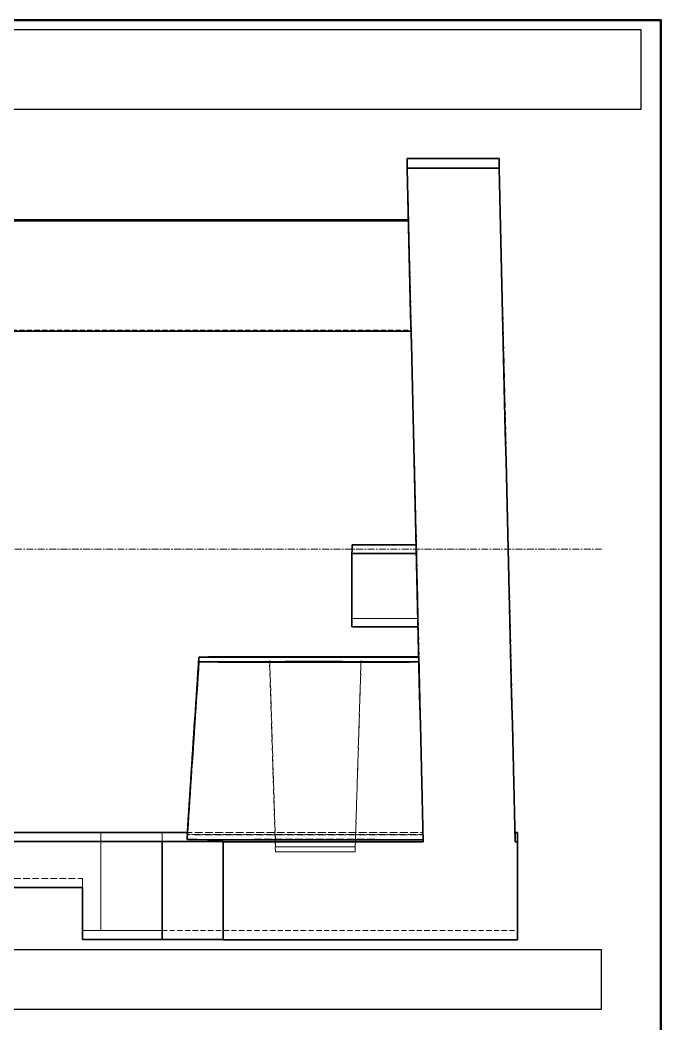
# Model space of a CAD drawing. Header units: millimetres. Extents: x 10 to 410, y 10 to 287.
# Drawn here: x 345.2 to 410, y 185.5 to 287 of the extents above; entities that cross this region are included whole.
import ezdxf

# ---------------------------------------------------------------- set-up
doc = ezdxf.new("R2010")
doc.units = ezdxf.units.MM
doc.linetypes.add('CENTER', pattern=[1.15, 0.7, -0.15, 0.15, -0.15])
doc.linetypes.add('DASHED', pattern=[0.75, 0.5, -0.25])
for name, color, linetype, lineweight in [('BORDER', 7, 'CONTINUOUS', 50), ('CENTER', 4, 'CENTER', 13), ('HIDDEN', 8, 'DASHED', 18), ('TITLE_BLOCK', 7, 'CONTINUOUS', 25), ('VISIBLE', 7, 'CONTINUOUS', 35)]:
    doc.layers.add(name, color=color, linetype=linetype, lineweight=lineweight)

msp = doc.modelspace()

# ---------------------------------------------------------------- linework, layer by layer
at = {"layer": 'BORDER'}
msp.add_lwpolyline([(10, 10), (410, 10), (410, 287), (10, 287)], close=True, dxfattribs=at)
at = {"layer": 'CENTER'}
msp.add_line((278, 233.5), (404, 233.5), dxfattribs=at)
at = {"layer": 'HIDDEN'}
for points in [[(384.36, 273), (384.43, 270.04), (384.5, 267.08), (384.57, 264.11), (384.64, 261.15), (384.71, 258.19), (384.79, 255.23), (384.86, 252.27), (384.93, 249.3), (385, 246.34), (385.07, 243.38), (385.14, 240.42), (385.21, 237.46), (385.28, 234.49), (385.35, 231.53), (385.42, 228.57), (385.49, 225.61), (385.56, 222.65), (385.63, 219.68), (385.7, 216.72), (385.77, 213.76), (385.84, 210.8), (385.91, 207.84), (385.98, 204.87)], [(395.27, 204.87), (395.2, 207.84), (395.13, 210.8), (395.06, 213.76), (394.99, 216.72), (394.92, 219.68), (394.85, 222.65), (394.78, 225.61), (394.71, 228.57), (394.64, 231.53), (394.57, 234.49), (394.5, 237.46), (394.43, 240.42), (394.36, 243.38), (394.29, 246.34), (394.22, 249.3), (394.15, 252.27), (394.08, 255.23), (394, 258.19), (393.93, 261.15), (393.86, 264.11), (393.79, 267.08), (393.72, 270.04), (393.65, 273)], [(384.47, 266.79), (384.47, 266.79), (384.47, 266.79), (384.47, 266.79), (384.47, 266.79), (384.47, 266.79), (384.47, 266.79), (384.47, 266.79), (384.47, 266.79), (384.48, 266.79), (384.48, 266.79), (384.48, 266.79), (384.48, 266.79), (384.48, 266.79), (384.48, 266.79), (384.48, 266.79), (384.48, 266.79), (384.48, 266.79), (384.48, 266.79), (384.48, 266.79), (384.48, 266.79), (384.48, 266.79), (384.48, 266.79), (384.48, 266.79)], [(384.47, 266.71), (384.47, 266.71), (384.47, 266.71), (384.47, 266.71), (384.47, 266.71), (384.47, 266.71), (384.47, 266.71), (384.47, 266.71), (384.48, 266.71), (384.48, 266.71), (384.48, 266.71), (384.48, 266.71), (384.48, 266.71), (384.48, 266.71), (384.48, 266.71), (384.48, 266.71), (384.48, 266.71), (384.48, 266.71), (384.48, 266.71), (384.48, 266.71), (384.48, 266.71), (384.48, 266.71), (384.48, 266.71), (384.48, 266.71)], [(384.48, 266.79), (384.48, 266.79), (384.48, 266.79), (384.48, 266.78), (384.48, 266.78), (384.48, 266.78), (384.48, 266.77), (384.48, 266.77), (384.48, 266.76), (384.48, 266.76), (384.48, 266.76), (384.48, 266.75), (384.48, 266.75), (384.48, 266.75), (384.48, 266.74), (384.48, 266.74), (384.48, 266.73), (384.48, 266.73), (384.48, 266.73), (384.48, 266.72), (384.48, 266.72), (384.48, 266.72), (384.48, 266.71), (384.48, 266.71)], [(384.48, 266.79), (384.5, 266.31), (384.51, 265.82), (384.52, 265.34), (384.53, 264.86), (384.54, 264.37), (384.55, 263.89), (384.56, 263.4), (384.58, 262.92), (384.59, 262.43), (384.6, 261.95), (384.61, 261.46), (384.62, 260.98), (384.63, 260.49), (384.65, 260.01), (384.66, 259.52), (384.67, 259.04), (384.68, 258.55), (384.69, 258.07), (384.7, 257.59), (384.71, 257.1), (384.73, 256.62), (384.74, 256.13), (384.75, 255.65)], [(384.48, 266.71), (384.49, 266.22), (384.51, 265.74), (384.52, 265.25), (384.53, 264.77), (384.54, 264.29), (384.55, 263.8), (384.56, 263.32), (384.57, 262.83), (384.59, 262.35), (384.6, 261.86), (384.61, 261.38), (384.62, 260.89), (384.63, 260.41), (384.64, 259.92), (384.66, 259.44), (384.67, 258.95), (384.68, 258.47), (384.69, 257.98), (384.7, 257.5), (384.71, 257.01), (384.72, 256.53), (384.74, 256.05), (384.75, 255.56)], [(297.25, 255.65), (301.05, 255.65), (304.85, 255.65), (308.66, 255.65), (312.46, 255.65), (316.27, 255.65), (320.07, 255.65), (323.88, 255.65), (327.68, 255.65), (331.49, 255.65), (335.29, 255.65), (339.1, 255.65), (342.9, 255.65), (346.7, 255.65), (350.51, 255.65), (354.31, 255.65), (358.12, 255.65), (361.92, 255.65), (365.73, 255.65), (369.53, 255.65), (373.34, 255.65), (377.14, 255.65), (380.94, 255.65), (384.75, 255.65)], [(384.74, 255.56), (384.74, 255.56), (384.74, 255.56), (384.74, 255.56), (384.74, 255.56), (384.74, 255.56), (384.74, 255.56), (384.74, 255.56), (384.74, 255.56), (384.74, 255.56), (384.74, 255.56), (384.74, 255.56), (384.74, 255.56), (384.74, 255.56), (384.74, 255.56), (384.74, 255.56), (384.74, 255.56), (384.74, 255.56), (384.75, 255.56), (384.75, 255.56), (384.75, 255.56), (384.75, 255.56), (384.75, 255.56), (384.75, 255.56)], [(384.75, 255.65), (384.75, 255.64), (384.75, 255.64), (384.75, 255.64), (384.75, 255.63), (384.75, 255.63), (384.75, 255.62), (384.75, 255.62), (384.75, 255.62), (384.75, 255.61), (384.75, 255.61), (384.75, 255.61), (384.75, 255.6), (384.75, 255.6), (384.75, 255.59), (384.75, 255.59), (384.75, 255.59), (384.75, 255.58), (384.75, 255.58), (384.75, 255.58), (384.75, 255.57), (384.75, 255.57), (384.75, 255.56), (384.75, 255.56)], [(378.79, 226.5), (378.79, 226.82), (378.79, 227.14), (378.79, 227.47), (378.79, 227.79), (378.79, 228.11), (378.79, 228.44), (378.79, 228.76), (378.79, 229.08), (378.79, 229.4), (378.79, 229.73), (378.79, 230.05), (378.79, 230.37), (378.79, 230.7), (378.79, 231.02), (378.79, 231.34), (378.79, 231.67), (378.79, 231.99), (378.79, 232.31), (378.79, 232.64), (378.79, 232.96), (378.79, 233.28), (378.79, 233.61), (378.79, 233.93)], [(385.25, 233.93), (385.25, 233.93), (385.26, 233.93), (385.26, 233.93), (385.26, 233.93), (385.26, 233.93), (385.26, 233.93), (385.26, 233.93), (385.27, 233.93), (385.27, 233.93), (385.27, 233.93), (385.27, 233.93), (385.27, 233.93), (385.27, 233.93), (385.28, 233.93), (385.28, 233.93), (385.28, 233.93), (385.28, 233.93), (385.28, 233.93), (385.28, 233.93), (385.29, 233.93), (385.29, 233.93), (385.29, 233.93), (385.29, 233.93)], [(385.29, 233.93), (385.29, 233.89), (385.29, 233.85), (385.29, 233.82), (385.29, 233.78), (385.29, 233.74), (385.29, 233.7), (385.29, 233.67), (385.28, 233.63), (385.28, 233.59), (385.28, 233.56), (385.28, 233.52), (385.28, 233.48), (385.28, 233.44), (385.28, 233.41), (385.28, 233.37), (385.28, 233.33), (385.28, 233.3), (385.28, 233.26), (385.28, 233.22), (385.28, 233.18), (385.28, 233.15), (385.28, 233.11), (385.27, 233.07)], [(385.29, 233.93), (385.3, 233.61), (385.31, 233.28), (385.31, 232.96), (385.32, 232.64), (385.33, 232.31), (385.34, 231.99), (385.34, 231.67), (385.35, 231.34), (385.36, 231.02), (385.37, 230.7), (385.37, 230.37), (385.38, 230.05), (385.39, 229.73), (385.4, 229.4), (385.41, 229.08), (385.41, 228.76), (385.42, 228.44), (385.43, 228.11), (385.44, 227.79), (385.44, 227.47), (385.45, 227.14), (385.46, 226.82), (385.47, 226.5)], [(385.27, 233.07), (385.28, 232.75), (385.29, 232.43), (385.3, 232.1), (385.31, 231.78), (385.31, 231.46), (385.32, 231.13), (385.33, 230.81), (385.34, 230.49), (385.34, 230.16), (385.35, 229.84), (385.36, 229.52), (385.37, 229.19), (385.37, 228.87), (385.38, 228.55), (385.39, 228.22), (385.4, 227.9), (385.41, 227.58), (385.41, 227.26), (385.42, 226.93), (385.43, 226.61), (385.44, 226.29), (385.44, 225.96), (385.45, 225.64)], [(385.27, 233.07), (385.27, 233.07), (385.27, 233.07), (385.27, 233.07), (385.27, 233.07), (385.27, 233.07), (385.27, 233.07), (385.27, 233.07), (385.27, 233.07), (385.27, 233.07), (385.27, 233.07), (385.27, 233.07), (385.27, 233.07), (385.27, 233.07), (385.27, 233.07), (385.27, 233.07), (385.27, 233.07), (385.27, 233.07), (385.27, 233.07), (385.27, 233.07), (385.27, 233.07), (385.27, 233.07), (385.27, 233.07), (385.27, 233.07)], [(378.79, 226.5), (378.79, 226.46), (378.79, 226.42), (378.79, 226.38), (378.78, 226.35), (378.78, 226.31), (378.78, 226.27), (378.78, 226.24), (378.78, 226.2), (378.78, 226.16), (378.78, 226.12), (378.78, 226.09), (378.78, 226.05), (378.78, 226.01), (378.78, 225.97), (378.78, 225.94), (378.78, 225.9), (378.78, 225.86), (378.78, 225.83), (378.77, 225.79), (378.77, 225.75), (378.77, 225.71), (378.77, 225.68), (378.77, 225.64)], [(378.79, 226.5), (379.08, 226.5), (379.37, 226.5), (379.66, 226.5), (379.95, 226.5), (380.24, 226.5), (380.53, 226.5), (380.82, 226.5), (381.11, 226.5), (381.4, 226.5), (381.69, 226.5), (381.98, 226.5), (382.27, 226.5), (382.56, 226.5), (382.85, 226.5), (383.14, 226.5), (383.43, 226.5), (383.72, 226.5), (384.02, 226.5), (384.31, 226.5), (384.6, 226.5), (384.89, 226.5), (385.18, 226.5), (385.47, 226.5)], [(385.47, 226.5), (385.47, 226.46), (385.47, 226.42), (385.47, 226.38), (385.46, 226.35), (385.46, 226.31), (385.46, 226.27), (385.46, 226.24), (385.46, 226.2), (385.46, 226.16), (385.46, 226.12), (385.46, 226.09), (385.46, 226.05), (385.46, 226.01), (385.46, 225.97), (385.46, 225.94), (385.46, 225.9), (385.46, 225.86), (385.46, 225.83), (385.45, 225.79), (385.45, 225.75), (385.45, 225.71), (385.45, 225.68), (385.45, 225.64)], [(385.45, 225.64), (385.45, 225.64), (385.45, 225.64), (385.45, 225.64), (385.45, 225.64), (385.45, 225.64), (385.45, 225.64), (385.45, 225.64), (385.45, 225.64), (385.45, 225.64), (385.45, 225.64), (385.45, 225.64), (385.45, 225.64), (385.45, 225.64), (385.45, 225.64), (385.45, 225.64), (385.45, 225.64), (385.45, 225.64), (385.45, 225.64), (385.45, 225.64), (385.45, 225.64), (385.45, 225.64), (385.45, 225.64), (385.45, 225.64)], [(371.04, 203.4), (371.02, 204.23), (370.99, 205.07), (370.96, 205.9), (370.94, 206.74), (370.91, 207.57), (370.89, 208.41), (370.86, 209.24), (370.83, 210.08), (370.81, 210.91), (370.78, 211.75), (370.76, 212.58), (370.73, 213.42), (370.7, 214.25), (370.68, 215.09), (370.65, 215.92), (370.62, 216.75), (370.6, 217.59), (370.57, 218.42), (370.55, 219.26), (370.52, 220.09), (370.49, 220.93), (370.47, 221.76), (370.44, 222.6)], [(379.09, 203.4), (379.12, 204.23), (379.15, 205.07), (379.17, 205.9), (379.2, 206.74), (379.22, 207.57), (379.25, 208.41), (379.28, 209.24), (379.3, 210.08), (379.33, 210.91), (379.35, 211.75), (379.38, 212.58), (379.41, 213.42), (379.43, 214.25), (379.46, 215.09), (379.48, 215.92), (379.51, 216.75), (379.54, 217.59), (379.56, 218.42), (379.59, 219.26), (379.62, 220.09), (379.64, 220.93), (379.67, 221.76), (379.69, 222.6)], [(385.55, 222.61), (385.55, 222.61), (385.55, 222.61), (385.55, 222.61), (385.55, 222.61), (385.55, 222.61), (385.54, 222.61), (385.54, 222.61), (385.54, 222.61), (385.54, 222.61), (385.54, 222.61), (385.54, 222.61), (385.54, 222.61), (385.54, 222.61), (385.53, 222.61), (385.53, 222.61), (385.53, 222.61), (385.53, 222.61), (385.53, 222.61), (385.53, 222.61), (385.53, 222.61), (385.52, 222.61), (385.52, 222.61), (385.52, 222.61)], [(385.52, 222.59), (385.52, 222.59), (385.52, 222.59), (385.53, 222.59), (385.53, 222.59), (385.53, 222.59), (385.53, 222.59), (385.53, 222.59), (385.53, 222.59), (385.53, 222.59), (385.54, 222.59), (385.54, 222.59), (385.54, 222.59), (385.54, 222.59), (385.54, 222.59), (385.54, 222.59), (385.54, 222.59), (385.54, 222.59), (385.55, 222.59), (385.55, 222.59), (385.55, 222.59), (385.55, 222.59), (385.55, 222.59), (385.55, 222.59)], [(385.55, 222.61), (385.57, 221.83), (385.59, 221.05), (385.61, 220.27), (385.63, 219.48), (385.65, 218.7), (385.66, 217.92), (385.68, 217.14), (385.7, 216.36), (385.72, 215.58), (385.74, 214.8), (385.76, 214.02), (385.78, 213.24), (385.79, 212.46), (385.81, 211.68), (385.83, 210.9), (385.85, 210.11), (385.87, 209.33), (385.89, 208.55), (385.91, 207.77), (385.92, 206.99), (385.94, 206.21), (385.96, 205.43), (385.98, 204.65)], [(385.55, 222.61), (385.55, 222.61), (385.55, 222.61), (385.55, 222.61), (385.55, 222.6), (385.55, 222.6), (385.55, 222.6), (385.55, 222.6), (385.55, 222.6), (385.55, 222.6), (385.55, 222.6), (385.55, 222.6), (385.55, 222.6), (385.55, 222.6), (385.55, 222.6), (385.55, 222.6), (385.55, 222.59), (385.55, 222.59), (385.55, 222.59), (385.55, 222.59), (385.55, 222.59), (385.55, 222.59), (385.55, 222.59), (385.55, 222.59)], [(385.98, 204.63), (385.96, 205.41), (385.94, 206.19), (385.92, 206.97), (385.91, 207.75), (385.89, 208.53), (385.87, 209.31), (385.85, 210.09), (385.83, 210.87), (385.81, 211.65), (385.79, 212.44), (385.78, 213.22), (385.76, 214), (385.74, 214.78), (385.72, 215.56), (385.7, 216.34), (385.68, 217.12), (385.66, 217.9), (385.65, 218.68), (385.63, 219.46), (385.61, 220.25), (385.59, 221.03), (385.57, 221.81), (385.55, 222.59)], [(371.03, 202.91), (371.01, 203.74), (370.98, 204.58), (370.96, 205.41), (370.93, 206.25), (370.9, 207.08), (370.88, 207.91), (370.85, 208.75), (370.82, 209.58), (370.8, 210.42), (370.77, 211.25), (370.75, 212.09), (370.72, 212.92), (370.69, 213.76), (370.67, 214.59), (370.64, 215.43), (370.62, 216.26), (370.59, 217.1), (370.56, 217.93), (370.54, 218.77), (370.51, 219.6), (370.49, 220.44), (370.46, 221.27), (370.43, 222.11)], [(379.08, 202.91), (379.11, 203.74), (379.14, 204.58), (379.16, 205.41), (379.19, 206.25), (379.22, 207.08), (379.24, 207.91), (379.27, 208.75), (379.29, 209.58), (379.32, 210.42), (379.35, 211.25), (379.37, 212.09), (379.4, 212.92), (379.42, 213.76), (379.45, 214.59), (379.48, 215.43), (379.5, 216.26), (379.53, 217.1), (379.55, 217.93), (379.58, 218.77), (379.61, 219.6), (379.63, 220.44), (379.66, 221.27), (379.68, 222.11)], [(385.54, 222.11), (385.54, 222.11), (385.54, 222.11), (385.54, 222.11), (385.54, 222.11), (385.54, 222.11), (385.54, 222.11), (385.54, 222.11), (385.54, 222.11), (385.54, 222.11), (385.54, 222.11), (385.54, 222.11), (385.54, 222.11), (385.54, 222.11), (385.54, 222.11), (385.54, 222.11), (385.54, 222.11), (385.54, 222.11), (385.54, 222.11), (385.54, 222.11), (385.53, 222.11), (385.53, 222.11), (385.53, 222.11), (385.53, 222.11)], [(385.53, 222.1), (385.53, 222.1), (385.53, 222.1), (385.54, 222.1), (385.54, 222.1), (385.54, 222.1), (385.54, 222.1), (385.54, 222.1), (385.54, 222.1), (385.54, 222.1), (385.54, 222.1), (385.54, 222.1), (385.54, 222.1), (385.54, 222.1), (385.54, 222.1), (385.54, 222.1), (385.54, 222.1), (385.54, 222.1), (385.54, 222.1), (385.54, 222.1), (385.54, 222.1), (385.54, 222.1), (385.54, 222.1), (385.54, 222.1)], [(385.54, 222.11), (385.54, 222.11), (385.54, 222.11), (385.54, 222.11), (385.54, 222.11), (385.54, 222.11), (385.54, 222.11), (385.54, 222.11), (385.54, 222.11), (385.54, 222.11), (385.54, 222.11), (385.54, 222.11), (385.54, 222.11), (385.54, 222.1), (385.54, 222.1), (385.54, 222.1), (385.54, 222.1), (385.54, 222.1), (385.54, 222.1), (385.54, 222.1), (385.54, 222.1), (385.54, 222.1), (385.54, 222.1), (385.54, 222.1)], [(385.54, 222.11), (385.56, 221.33), (385.58, 220.55), (385.6, 219.77), (385.62, 218.99), (385.64, 218.21), (385.66, 217.43), (385.67, 216.65), (385.69, 215.87), (385.71, 215.09), (385.73, 214.31), (385.75, 213.53), (385.77, 212.75), (385.79, 211.96), (385.8, 211.18), (385.82, 210.4), (385.84, 209.62), (385.86, 208.84), (385.88, 208.06), (385.9, 207.28), (385.92, 206.5), (385.93, 205.72), (385.95, 204.94), (385.97, 204.16)], [(385.97, 204.13), (385.95, 204.91), (385.93, 205.69), (385.92, 206.48), (385.9, 207.26), (385.88, 208.04), (385.86, 208.82), (385.84, 209.6), (385.82, 210.38), (385.8, 211.16), (385.79, 211.94), (385.77, 212.72), (385.75, 213.51), (385.73, 214.29), (385.71, 215.07), (385.69, 215.85), (385.67, 216.63), (385.66, 217.41), (385.64, 218.19), (385.62, 218.97), (385.6, 219.75), (385.58, 220.53), (385.56, 221.32), (385.54, 222.1)], [(353.39, 194.93), (353.39, 195.36), (353.39, 195.79), (353.39, 196.22), (353.39, 196.65), (353.39, 197.09), (353.39, 197.52), (353.39, 197.95), (353.39, 198.38), (353.39, 198.81), (353.39, 199.24), (353.39, 199.67), (353.39, 200.1), (353.39, 200.53), (353.39, 200.96), (353.39, 201.39), (353.39, 201.82), (353.39, 202.26), (353.39, 202.69), (353.39, 203.12), (353.39, 203.55), (353.39, 203.98), (353.39, 204.41), (353.39, 204.84)], [(359.59, 204.87), (359.59, 204.44), (359.59, 204.01), (359.59, 203.58), (359.59, 203.15), (359.59, 202.72), (359.59, 202.29), (359.59, 201.86), (359.59, 201.43), (359.59, 201), (359.59, 200.56), (359.59, 200.13), (359.59, 199.7), (359.59, 199.27), (359.59, 198.84), (359.59, 198.41), (359.59, 197.98), (359.59, 197.55), (359.59, 197.12), (359.59, 196.69), (359.59, 196.26), (359.59, 195.83), (359.59, 195.39), (359.59, 194.96)], [(359.59, 204.85), (359.59, 204.42), (359.59, 203.99), (359.59, 203.56), (359.59, 203.13), (359.59, 202.7), (359.59, 202.27), (359.59, 201.84), (359.59, 201.4), (359.59, 200.97), (359.59, 200.54), (359.59, 200.11), (359.59, 199.68), (359.59, 199.25), (359.59, 198.82), (359.59, 198.39), (359.59, 197.96), (359.59, 197.53), (359.59, 197.1), (359.59, 196.67), (359.59, 196.23), (359.59, 195.8), (359.59, 195.37), (359.59, 194.94)], [(385.97, 204.16), (384.93, 204.16), (383.9, 204.16), (382.86, 204.16), (381.82, 204.16), (380.78, 204.17), (379.74, 204.17), (378.7, 204.17), (377.67, 204.17), (376.63, 204.17), (375.59, 204.17), (374.55, 204.17), (373.51, 204.17), (372.48, 204.17), (371.44, 204.17), (370.4, 204.17), (369.36, 204.17), (368.32, 204.16), (367.28, 204.16), (366.25, 204.16), (365.21, 204.16), (364.17, 204.16), (363.13, 204.15), (362.09, 204.14)], [(385.98, 204.65), (384.94, 204.65), (383.9, 204.65), (382.87, 204.66), (381.83, 204.66), (380.79, 204.66), (379.75, 204.66), (378.71, 204.66), (377.68, 204.66), (376.64, 204.66), (375.6, 204.66), (374.56, 204.66), (373.52, 204.66), (372.48, 204.66), (371.45, 204.66), (370.41, 204.66), (369.37, 204.66), (368.33, 204.66), (367.29, 204.66), (366.26, 204.65), (365.22, 204.65), (364.18, 204.65), (363.14, 204.65), (362.1, 204.64)], [(362.12, 204.87), (363.16, 204.87), (364.19, 204.87), (365.23, 204.87), (366.27, 204.87), (367.31, 204.87), (368.34, 204.87), (369.38, 204.87), (370.42, 204.87), (371.46, 204.87), (372.5, 204.87), (373.53, 204.87), (374.57, 204.87), (375.61, 204.87), (376.65, 204.87), (377.68, 204.87), (378.72, 204.87), (379.76, 204.87), (380.8, 204.87), (381.83, 204.87), (382.87, 204.87), (383.91, 204.87), (384.95, 204.87), (385.98, 204.87)], [(362.13, 204.64), (363.16, 204.63), (364.2, 204.63), (365.24, 204.62), (366.28, 204.62), (367.31, 204.62), (368.35, 204.62), (369.39, 204.62), (370.42, 204.62), (371.46, 204.62), (372.5, 204.62), (373.53, 204.62), (374.57, 204.62), (375.61, 204.62), (376.65, 204.62), (377.68, 204.62), (378.72, 204.62), (379.76, 204.62), (380.79, 204.62), (381.83, 204.62), (382.87, 204.62), (383.91, 204.62), (384.94, 204.62), (385.98, 204.63)], [(385.96, 204.13), (385.96, 204.13), (385.96, 204.13), (385.96, 204.13), (385.96, 204.13), (385.96, 204.13), (385.96, 204.13), (385.96, 204.13), (385.97, 204.13), (385.97, 204.13), (385.97, 204.13), (385.97, 204.13), (385.97, 204.13), (385.97, 204.13), (385.97, 204.13), (385.97, 204.13), (385.97, 204.13), (385.97, 204.13), (385.97, 204.13), (385.97, 204.13), (385.97, 204.13), (385.97, 204.13), (385.97, 204.13), (385.97, 204.13)], [(385.97, 204.16), (385.97, 204.18), (385.97, 204.2), (385.97, 204.22), (385.97, 204.24), (385.97, 204.26), (385.97, 204.28), (385.97, 204.3), (385.97, 204.32), (385.97, 204.34), (385.98, 204.36), (385.98, 204.38), (385.98, 204.4), (385.98, 204.42), (385.98, 204.44), (385.98, 204.46), (385.98, 204.48), (385.98, 204.5), (385.98, 204.52), (385.98, 204.54), (385.98, 204.56), (385.98, 204.58), (385.98, 204.6), (385.98, 204.63)], [(385.97, 203.91), (385.97, 203.92), (385.97, 203.93), (385.97, 203.94), (385.97, 203.95), (385.97, 203.96), (385.97, 203.97), (385.97, 203.98), (385.97, 203.99), (385.97, 204), (385.97, 204.01), (385.97, 204.02), (385.97, 204.03), (385.97, 204.04), (385.97, 204.05), (385.97, 204.06), (385.97, 204.06), (385.97, 204.07), (385.97, 204.08), (385.97, 204.09), (385.97, 204.1), (385.97, 204.11), (385.97, 204.12), (385.97, 204.13)], [(385.98, 204.65), (385.98, 204.66), (385.98, 204.67), (385.98, 204.68), (385.98, 204.69), (385.98, 204.7), (385.98, 204.71), (385.98, 204.72), (385.98, 204.73), (385.98, 204.74), (385.98, 204.75), (385.98, 204.76), (385.98, 204.77), (385.98, 204.78), (385.98, 204.79), (385.98, 204.8), (385.98, 204.8), (385.98, 204.81), (385.98, 204.82), (385.98, 204.83), (385.98, 204.84), (385.98, 204.85), (385.98, 204.86), (385.98, 204.87)], [(395.51, 194.96), (395.51, 195.39), (395.51, 195.83), (395.51, 196.26), (395.51, 196.69), (395.51, 197.12), (395.51, 197.55), (395.51, 197.98), (395.51, 198.41), (395.51, 198.84), (395.51, 199.27), (395.51, 199.7), (395.51, 200.13), (395.51, 200.56), (395.51, 201), (395.51, 201.43), (395.51, 201.86), (395.51, 202.29), (395.51, 202.72), (395.51, 203.15), (395.51, 203.58), (395.51, 204.01), (395.51, 204.44), (395.51, 204.87)], [(365.76, 203.93), (365.76, 203.5), (365.76, 203.07), (365.76, 202.64), (365.76, 202.21), (365.76, 201.78), (365.76, 201.35), (365.76, 200.91), (365.76, 200.48), (365.76, 200.05), (365.76, 199.62), (365.76, 199.19), (365.76, 198.76), (365.76, 198.33), (365.76, 197.9), (365.76, 197.47), (365.76, 197.04), (365.76, 196.61), (365.76, 196.18), (365.76, 195.74), (365.76, 195.31), (365.76, 194.88), (365.76, 194.45), (365.76, 194.02)], [(365.76, 203.93), (365.76, 203.5), (365.76, 203.07), (365.76, 202.64), (365.76, 202.21), (365.76, 201.78), (365.76, 201.35), (365.76, 200.91), (365.76, 200.48), (365.76, 200.05), (365.76, 199.62), (365.76, 199.19), (365.76, 198.76), (365.76, 198.33), (365.76, 197.9), (365.76, 197.47), (365.76, 197.04), (365.76, 196.61), (365.76, 196.18), (365.76, 195.74), (365.76, 195.31), (365.76, 194.88), (365.76, 194.45), (365.76, 194.02)], [(379.09, 203.4), (378.74, 203.4), (378.39, 203.4), (378.04, 203.4), (377.69, 203.4), (377.34, 203.4), (376.99, 203.4), (376.64, 203.41), (376.29, 203.41), (375.94, 203.41), (375.59, 203.41), (375.24, 203.41), (374.89, 203.41), (374.54, 203.41), (374.19, 203.41), (373.84, 203.41), (373.49, 203.41), (373.14, 203.4), (372.79, 203.4), (372.44, 203.4), (372.09, 203.4), (371.74, 203.4), (371.39, 203.4), (371.04, 203.4)], [(371.04, 203.4), (371.39, 203.4), (371.74, 203.39), (372.09, 203.39), (372.44, 203.39), (372.79, 203.39), (373.14, 203.39), (373.49, 203.39), (373.84, 203.39), (374.19, 203.39), (374.54, 203.39), (374.89, 203.39), (375.24, 203.39), (375.59, 203.39), (375.94, 203.39), (376.29, 203.39), (376.64, 203.39), (376.99, 203.39), (377.34, 203.39), (377.69, 203.39), (378.04, 203.39), (378.39, 203.39), (378.74, 203.4), (379.09, 203.4)], [(379.08, 202.91), (378.73, 202.91), (378.38, 202.91), (378.03, 202.91), (377.68, 202.91), (377.33, 202.91), (376.98, 202.91), (376.63, 202.91), (376.28, 202.91), (375.93, 202.91), (375.58, 202.91), (375.23, 202.91), (374.88, 202.91), (374.53, 202.91), (374.18, 202.91), (373.83, 202.91), (373.48, 202.91), (373.13, 202.91), (372.78, 202.91), (372.43, 202.91), (372.08, 202.91), (371.73, 202.91), (371.38, 202.91), (371.03, 202.91)], [(371.03, 202.91), (371.38, 202.9), (371.73, 202.9), (372.08, 202.9), (372.43, 202.9), (372.78, 202.9), (373.13, 202.9), (373.48, 202.9), (373.83, 202.9), (374.18, 202.9), (374.53, 202.9), (374.88, 202.9), (375.23, 202.9), (375.58, 202.9), (375.93, 202.9), (376.28, 202.9), (376.63, 202.9), (376.98, 202.9), (377.33, 202.9), (377.68, 202.9), (378.03, 202.9), (378.38, 202.9), (378.73, 202.9), (379.08, 202.91)], [(351.54, 200.2), (350.62, 200.2), (349.71, 200.2), (348.79, 200.2), (347.87, 200.2), (346.96, 200.2), (346.04, 200.2), (345.13, 200.2), (344.21, 200.2), (343.3, 200.2), (342.38, 200.2), (341.47, 200.2), (340.55, 200.2), (339.63, 200.2), (338.72, 200.2), (337.8, 200.2), (336.89, 200.2), (335.97, 200.2), (335.06, 200.2), (334.14, 200.2), (333.23, 200.2), (332.31, 200.2), (331.39, 200.2), (330.48, 200.2)], [(351.54, 200.2), (351.54, 200.16), (351.54, 200.12), (351.53, 200.08), (351.53, 200.04), (351.53, 200), (351.53, 199.96), (351.53, 199.92), (351.53, 199.88), (351.53, 199.84), (351.53, 199.8), (351.53, 199.77), (351.53, 199.73), (351.53, 199.69), (351.53, 199.65), (351.53, 199.61), (351.53, 199.57), (351.52, 199.53), (351.52, 199.49), (351.52, 199.45), (351.52, 199.41), (351.52, 199.37), (351.52, 199.34), (351.52, 199.3)], [(351.54, 194.93), (351.54, 195.16), (351.54, 195.39), (351.54, 195.62), (351.54, 195.85), (351.54, 196.08), (351.54, 196.3), (351.54, 196.53), (351.54, 196.76), (351.54, 196.99), (351.54, 197.22), (351.54, 197.45), (351.54, 197.68), (351.54, 197.91), (351.54, 198.14), (351.54, 198.36), (351.54, 198.59), (351.54, 198.82), (351.54, 199.05), (351.54, 199.28), (351.54, 199.51), (351.54, 199.74), (351.54, 199.97), (351.54, 200.2)], [(351.52, 194.03), (351.52, 194.07), (351.52, 194.11), (351.52, 194.15), (351.52, 194.19), (351.52, 194.23), (351.52, 194.27), (351.53, 194.31), (351.53, 194.34), (351.53, 194.38), (351.53, 194.42), (351.53, 194.46), (351.53, 194.5), (351.53, 194.54), (351.53, 194.58), (351.53, 194.62), (351.53, 194.66), (351.53, 194.7), (351.53, 194.74), (351.53, 194.78), (351.53, 194.81), (351.54, 194.85), (351.54, 194.89), (351.54, 194.93)], [(353.39, 194.93), (353.31, 194.93), (353.23, 194.93), (353.15, 194.93), (353.07, 194.93), (352.99, 194.93), (352.91, 194.93), (352.83, 194.93), (352.75, 194.93), (352.67, 194.93), (352.59, 194.93), (352.51, 194.93), (352.43, 194.93), (352.34, 194.93), (352.26, 194.93), (352.18, 194.93), (352.1, 194.93), (352.02, 194.93), (351.94, 194.93), (351.86, 194.93), (351.78, 194.93), (351.7, 194.93), (351.62, 194.93), (351.54, 194.93)], [(359.59, 194.94), (359.32, 194.94), (359.05, 194.94), (358.78, 194.94), (358.51, 194.94), (358.24, 194.94), (357.97, 194.93), (357.7, 194.93), (357.43, 194.93), (357.16, 194.93), (356.9, 194.93), (356.63, 194.93), (356.36, 194.93), (356.09, 194.93), (355.82, 194.93), (355.55, 194.93), (355.28, 194.93), (355.01, 194.93), (354.74, 194.93), (354.47, 194.93), (354.2, 194.93), (353.93, 194.93), (353.66, 194.93), (353.39, 194.93)], [(359.59, 194.96), (361.15, 194.96), (362.71, 194.96), (364.27, 194.96), (365.84, 194.96), (367.4, 194.96), (368.96, 194.96), (370.52, 194.96), (372.08, 194.96), (373.64, 194.96), (375.21, 194.96), (376.77, 194.96), (378.33, 194.96), (379.89, 194.96), (381.45, 194.96), (383.02, 194.96), (384.58, 194.96), (386.14, 194.96), (387.7, 194.96), (389.26, 194.96), (390.82, 194.96), (392.39, 194.96), (393.95, 194.96), (395.51, 194.96)], [(359.59, 194.94), (359.59, 194.94), (359.59, 194.94), (359.59, 194.94), (359.59, 194.95), (359.59, 194.95), (359.59, 194.95), (359.59, 194.95), (359.59, 194.95), (359.59, 194.95), (359.59, 194.95), (359.59, 194.95), (359.59, 194.95), (359.59, 194.95), (359.59, 194.96), (359.59, 194.96), (359.59, 194.96), (359.59, 194.96), (359.59, 194.96), (359.59, 194.96), (359.59, 194.96), (359.59, 194.96), (359.59, 194.96), (359.59, 194.96)], [(395.51, 194.96), (395.51, 194.92), (395.51, 194.88), (395.51, 194.84), (395.51, 194.8), (395.51, 194.75), (395.51, 194.71), (395.51, 194.67), (395.5, 194.63), (395.5, 194.59), (395.5, 194.54), (395.5, 194.5), (395.5, 194.46), (395.5, 194.42), (395.5, 194.38), (395.5, 194.34), (395.5, 194.29), (395.5, 194.25), (395.5, 194.21), (395.5, 194.17), (395.5, 194.13), (395.49, 194.08), (395.49, 194.04), (395.49, 194)], [(365.76, 194), (365.76, 194), (365.76, 194), (365.76, 194), (365.76, 194), (365.76, 194), (365.76, 194.01), (365.76, 194.01), (365.76, 194.01), (365.76, 194.01), (365.76, 194.01), (365.76, 194.01), (365.76, 194.01), (365.76, 194.01), (365.76, 194.01), (365.76, 194.01), (365.76, 194.01), (365.76, 194.02), (365.76, 194.02), (365.76, 194.02), (365.76, 194.02), (365.76, 194.02), (365.76, 194.02), (365.76, 194.02)], [(365.76, 194.02), (365.76, 194.02), (365.76, 194.02), (365.76, 194.02), (365.76, 194.02), (365.76, 194.02), (365.76, 194.02), (365.76, 194.02), (365.76, 194.02), (365.76, 194.02), (365.76, 194.02), (365.76, 194.02), (365.76, 194.02), (365.76, 194.02), (365.76, 194.02), (365.76, 194.02), (365.76, 194.02), (365.76, 194.02), (365.76, 194.02), (365.76, 194.02), (365.76, 194.02), (365.76, 194.02), (365.76, 194.02), (365.76, 194.02)]]:
    msp.add_lwpolyline(points, dxfattribs=at)
at = {"layer": 'TITLE_BLOCK'}
for points in [[(12, 278), (408, 278), (408, 286), (12, 286)], [(278, 187), (404, 187), (404, 193), (278, 193)]]:
    msp.add_lwpolyline(points, close=True, dxfattribs=at)
at = {"layer": 'VISIBLE'}
for points in [[(384.36, 273), (384.36, 272.96), (384.36, 272.92), (384.36, 272.87), (384.36, 272.83), (384.36, 272.79), (384.36, 272.75), (384.36, 272.71), (384.36, 272.66), (384.36, 272.62), (384.35, 272.58), (384.35, 272.54), (384.35, 272.5), (384.35, 272.46), (384.35, 272.41), (384.35, 272.37), (384.35, 272.33), (384.35, 272.29), (384.35, 272.25), (384.35, 272.2), (384.35, 272.16), (384.35, 272.12), (384.35, 272.08), (384.35, 272.04)], [(384.35, 272.04), (384.42, 269.07), (384.49, 266.11), (384.56, 263.15), (384.63, 260.19), (384.7, 257.23), (384.77, 254.26), (384.84, 251.3), (384.91, 248.34), (384.98, 245.38), (385.05, 242.42), (385.12, 239.45), (385.19, 236.49), (385.26, 233.53), (385.33, 230.57), (385.4, 227.61), (385.47, 224.64), (385.54, 221.68), (385.61, 218.72), (385.68, 215.76), (385.76, 212.8), (385.83, 209.83), (385.9, 206.87), (385.97, 203.91)], [(393.64, 272.04), (393.23, 272.04), (392.83, 272.04), (392.42, 272.04), (392.02, 272.04), (391.62, 272.04), (391.21, 272.04), (390.81, 272.04), (390.4, 272.04), (390, 272.04), (389.6, 272.04), (389.19, 272.04), (388.79, 272.04), (388.38, 272.04), (387.98, 272.04), (387.58, 272.04), (387.17, 272.04), (386.77, 272.04), (386.36, 272.04), (385.96, 272.04), (385.56, 272.04), (385.15, 272.04), (384.75, 272.04), (384.35, 272.04)], [(393.65, 273), (393.25, 273), (392.84, 273), (392.44, 273), (392.04, 273), (391.63, 273), (391.23, 273), (390.82, 273), (390.42, 273), (390.02, 273), (389.61, 273), (389.21, 273), (388.81, 273), (388.4, 273), (388, 273), (387.59, 273), (387.19, 273), (386.79, 273), (386.38, 273), (385.98, 273), (385.57, 273), (385.17, 273), (384.77, 273), (384.36, 273)], [(393.65, 273), (393.65, 272.96), (393.65, 272.92), (393.65, 272.87), (393.65, 272.83), (393.65, 272.79), (393.65, 272.75), (393.65, 272.71), (393.65, 272.66), (393.65, 272.62), (393.64, 272.58), (393.64, 272.54), (393.64, 272.5), (393.64, 272.46), (393.64, 272.41), (393.64, 272.37), (393.64, 272.33), (393.64, 272.29), (393.64, 272.25), (393.64, 272.2), (393.64, 272.16), (393.64, 272.12), (393.64, 272.08), (393.64, 272.04)], [(395.26, 203.91), (395.19, 206.87), (395.12, 209.83), (395.05, 212.8), (394.98, 215.76), (394.9, 218.72), (394.83, 221.68), (394.76, 224.64), (394.69, 227.61), (394.62, 230.57), (394.55, 233.53), (394.48, 236.49), (394.41, 239.45), (394.34, 242.42), (394.27, 245.38), (394.2, 248.34), (394.13, 251.3), (394.06, 254.26), (393.99, 257.23), (393.92, 260.19), (393.85, 263.15), (393.78, 266.11), (393.71, 269.07), (393.64, 272.04)], [(297.51, 266.79), (301.29, 266.79), (305.07, 266.79), (308.86, 266.79), (312.64, 266.79), (316.42, 266.79), (320.2, 266.79), (323.98, 266.79), (327.76, 266.79), (331.54, 266.79), (335.32, 266.79), (339.1, 266.79), (342.88, 266.79), (346.66, 266.79), (350.44, 266.79), (354.22, 266.79), (358, 266.79), (361.79, 266.79), (365.57, 266.79), (369.35, 266.79), (373.13, 266.79), (376.91, 266.79), (380.69, 266.79), (384.47, 266.79)], [(297.51, 266.71), (301.29, 266.71), (305.07, 266.71), (308.85, 266.71), (312.63, 266.71), (316.42, 266.71), (320.2, 266.71), (323.98, 266.71), (327.76, 266.71), (331.54, 266.71), (335.32, 266.71), (339.1, 266.71), (342.88, 266.71), (346.66, 266.71), (350.44, 266.71), (354.22, 266.71), (358.01, 266.71), (361.79, 266.71), (365.57, 266.71), (369.35, 266.71), (373.13, 266.71), (376.91, 266.71), (380.69, 266.71), (384.47, 266.71)], [(297.25, 255.56), (301.05, 255.56), (304.85, 255.56), (308.66, 255.56), (312.46, 255.56), (316.27, 255.56), (320.07, 255.56), (323.87, 255.56), (327.68, 255.56), (331.48, 255.56), (335.29, 255.56), (339.09, 255.56), (342.89, 255.56), (346.7, 255.56), (350.5, 255.56), (354.31, 255.56), (358.11, 255.56), (361.91, 255.56), (365.72, 255.56), (369.52, 255.56), (373.33, 255.56), (377.13, 255.56), (380.93, 255.56), (384.74, 255.56)], [(378.79, 233.93), (378.79, 233.89), (378.79, 233.85), (378.79, 233.82), (378.78, 233.78), (378.78, 233.74), (378.78, 233.7), (378.78, 233.67), (378.78, 233.63), (378.78, 233.59), (378.78, 233.56), (378.78, 233.52), (378.78, 233.48), (378.78, 233.44), (378.78, 233.41), (378.78, 233.37), (378.78, 233.33), (378.78, 233.3), (378.78, 233.26), (378.77, 233.22), (378.77, 233.18), (378.77, 233.15), (378.77, 233.11), (378.77, 233.07)], [(378.79, 233.93), (379.07, 233.93), (379.35, 233.93), (379.63, 233.93), (379.91, 233.93), (380.19, 233.93), (380.47, 233.93), (380.75, 233.93), (381.04, 233.93), (381.32, 233.93), (381.6, 233.93), (381.88, 233.93), (382.16, 233.93), (382.44, 233.93), (382.72, 233.93), (383, 233.93), (383.28, 233.93), (383.57, 233.93), (383.85, 233.93), (384.13, 233.93), (384.41, 233.93), (384.69, 233.93), (384.97, 233.93), (385.25, 233.93)], [(378.77, 233.07), (379.05, 233.07), (379.34, 233.07), (379.62, 233.07), (379.9, 233.07), (380.19, 233.07), (380.47, 233.07), (380.75, 233.07), (381.03, 233.07), (381.32, 233.07), (381.6, 233.07), (381.88, 233.07), (382.16, 233.07), (382.45, 233.07), (382.73, 233.07), (383.01, 233.07), (383.29, 233.07), (383.58, 233.07), (383.86, 233.07), (384.14, 233.07), (384.42, 233.07), (384.71, 233.07), (384.99, 233.07), (385.27, 233.07)], [(378.77, 225.64), (378.77, 225.96), (378.77, 226.29), (378.77, 226.61), (378.77, 226.93), (378.77, 227.26), (378.77, 227.58), (378.77, 227.9), (378.77, 228.22), (378.77, 228.55), (378.77, 228.87), (378.77, 229.19), (378.77, 229.52), (378.77, 229.84), (378.77, 230.16), (378.77, 230.49), (378.77, 230.81), (378.77, 231.13), (378.77, 231.46), (378.77, 231.78), (378.77, 232.1), (378.77, 232.43), (378.77, 232.75), (378.77, 233.07)], [(378.77, 225.64), (379.06, 225.64), (379.35, 225.64), (379.64, 225.64), (379.93, 225.64), (380.22, 225.64), (380.51, 225.64), (380.8, 225.64), (381.09, 225.64), (381.38, 225.64), (381.68, 225.64), (381.97, 225.64), (382.26, 225.64), (382.55, 225.64), (382.84, 225.64), (383.13, 225.64), (383.42, 225.64), (383.71, 225.64), (384, 225.64), (384.29, 225.64), (384.58, 225.64), (384.87, 225.64), (385.16, 225.64), (385.45, 225.64)], [(363.3, 222.6), (363.25, 221.82), (363.2, 221.04), (363.14, 220.26), (363.09, 219.47), (363.04, 218.69), (362.99, 217.91), (362.94, 217.13), (362.88, 216.35), (362.83, 215.57), (362.78, 214.79), (362.73, 214.01), (362.68, 213.23), (362.62, 212.45), (362.57, 211.67), (362.52, 210.88), (362.47, 210.1), (362.42, 209.32), (362.36, 208.54), (362.31, 207.76), (362.26, 206.98), (362.21, 206.2), (362.16, 205.42), (362.1, 204.64)], [(385.52, 222.61), (384.56, 222.61), (383.59, 222.61), (382.62, 222.61), (381.66, 222.62), (380.69, 222.62), (379.73, 222.62), (378.76, 222.62), (377.79, 222.62), (376.83, 222.62), (375.86, 222.62), (374.89, 222.62), (373.93, 222.62), (372.96, 222.62), (372, 222.62), (371.03, 222.62), (370.06, 222.62), (369.1, 222.62), (368.13, 222.61), (367.17, 222.61), (366.2, 222.61), (365.23, 222.61), (364.27, 222.61), (363.3, 222.6)], [(363.3, 222.6), (364.27, 222.59), (365.23, 222.59), (366.2, 222.58), (367.17, 222.58), (368.13, 222.58), (369.1, 222.58), (370.06, 222.58), (371.03, 222.58), (372, 222.58), (372.96, 222.58), (373.93, 222.58), (374.89, 222.58), (375.86, 222.58), (376.83, 222.58), (377.79, 222.58), (378.76, 222.58), (379.73, 222.58), (380.69, 222.58), (381.66, 222.58), (382.62, 222.58), (383.59, 222.58), (384.56, 222.59), (385.52, 222.59)], [(379.69, 222.6), (379.29, 222.6), (378.89, 222.6), (378.49, 222.6), (378.08, 222.6), (377.68, 222.6), (377.28, 222.61), (376.88, 222.61), (376.48, 222.61), (376.07, 222.61), (375.67, 222.61), (375.27, 222.61), (374.87, 222.61), (374.46, 222.61), (374.06, 222.61), (373.66, 222.61), (373.26, 222.61), (372.86, 222.61), (372.45, 222.6), (372.05, 222.6), (371.65, 222.6), (371.25, 222.6), (370.84, 222.6), (370.44, 222.6)], [(370.44, 222.6), (370.84, 222.59), (371.25, 222.59), (371.65, 222.59), (372.05, 222.59), (372.45, 222.59), (372.86, 222.59), (373.26, 222.59), (373.66, 222.59), (374.06, 222.59), (374.46, 222.59), (374.87, 222.59), (375.27, 222.59), (375.67, 222.59), (376.07, 222.59), (376.48, 222.59), (376.88, 222.59), (377.28, 222.59), (377.68, 222.59), (378.08, 222.59), (378.49, 222.59), (378.89, 222.59), (379.29, 222.59), (379.69, 222.6)], [(363.29, 222.11), (363.24, 221.32), (363.19, 220.54), (363.14, 219.76), (363.08, 218.98), (363.03, 218.2), (362.98, 217.42), (362.93, 216.64), (362.88, 215.86), (362.82, 215.08), (362.77, 214.3), (362.72, 213.52), (362.67, 212.73), (362.61, 211.95), (362.56, 211.17), (362.51, 210.39), (362.46, 209.61), (362.41, 208.83), (362.35, 208.05), (362.3, 207.27), (362.25, 206.49), (362.2, 205.71), (362.15, 204.93), (362.09, 204.14)], [(385.53, 222.11), (384.57, 222.12), (383.6, 222.12), (382.63, 222.12), (381.67, 222.12), (380.7, 222.12), (379.73, 222.12), (378.76, 222.12), (377.8, 222.13), (376.83, 222.13), (375.86, 222.13), (374.9, 222.13), (373.93, 222.13), (372.96, 222.13), (372, 222.13), (371.03, 222.12), (370.06, 222.12), (369.09, 222.12), (368.13, 222.12), (367.16, 222.12), (366.19, 222.12), (365.23, 222.12), (364.26, 222.11), (363.29, 222.11)], [(363.29, 222.11), (364.26, 222.1), (365.23, 222.09), (366.19, 222.09), (367.16, 222.09), (368.13, 222.09), (369.09, 222.09), (370.06, 222.09), (371.03, 222.09), (372, 222.09), (372.96, 222.09), (373.93, 222.09), (374.9, 222.09), (375.86, 222.09), (376.83, 222.09), (377.8, 222.09), (378.76, 222.09), (379.73, 222.09), (380.7, 222.09), (381.67, 222.09), (382.63, 222.09), (383.6, 222.09), (384.57, 222.09), (385.53, 222.1)], [(379.68, 222.11), (379.28, 222.11), (378.88, 222.11), (378.48, 222.11), (378.08, 222.11), (377.67, 222.11), (377.27, 222.11), (376.87, 222.11), (376.47, 222.11), (376.06, 222.11), (375.66, 222.11), (375.26, 222.11), (374.86, 222.11), (374.46, 222.11), (374.05, 222.11), (373.65, 222.11), (373.25, 222.11), (372.85, 222.11), (372.44, 222.11), (372.04, 222.11), (371.64, 222.11), (371.24, 222.11), (370.84, 222.11), (370.43, 222.11)], [(370.43, 222.11), (370.84, 222.1), (371.24, 222.1), (371.64, 222.1), (372.04, 222.1), (372.44, 222.1), (372.85, 222.1), (373.25, 222.1), (373.65, 222.1), (374.05, 222.1), (374.46, 222.1), (374.86, 222.1), (375.26, 222.1), (375.66, 222.1), (376.06, 222.1), (376.47, 222.1), (376.87, 222.1), (377.27, 222.1), (377.67, 222.1), (378.08, 222.1), (378.48, 222.1), (378.88, 222.1), (379.28, 222.1), (379.68, 222.11)], [(353.39, 204.84), (352.32, 204.84), (351.24, 204.84), (350.16, 204.84), (349.09, 204.84), (348.01, 204.84), (346.93, 204.84), (345.86, 204.84), (344.78, 204.84), (343.7, 204.84), (342.62, 204.84), (341.55, 204.84), (340.47, 204.84), (339.39, 204.84), (338.32, 204.84), (337.24, 204.84), (336.16, 204.84), (335.08, 204.84), (334.01, 204.84), (332.93, 204.84), (331.85, 204.84), (330.78, 204.84), (329.7, 204.84), (328.62, 204.84)], [(359.59, 204.85), (359.32, 204.85), (359.05, 204.85), (358.78, 204.85), (358.51, 204.85), (358.24, 204.84), (357.97, 204.84), (357.7, 204.84), (357.43, 204.84), (357.16, 204.84), (356.9, 204.84), (356.63, 204.84), (356.36, 204.84), (356.09, 204.84), (355.82, 204.84), (355.55, 204.84), (355.28, 204.84), (355.01, 204.84), (354.74, 204.84), (354.47, 204.84), (354.2, 204.84), (353.93, 204.84), (353.66, 204.84), (353.39, 204.84)], [(359.59, 204.85), (359.59, 204.85), (359.59, 204.85), (359.59, 204.85), (359.59, 204.86), (359.59, 204.86), (359.59, 204.86), (359.59, 204.86), (359.59, 204.86), (359.59, 204.86), (359.59, 204.86), (359.59, 204.86), (359.59, 204.86), (359.59, 204.86), (359.59, 204.86), (359.59, 204.87), (359.59, 204.87), (359.59, 204.87), (359.59, 204.87), (359.59, 204.87), (359.59, 204.87), (359.59, 204.87), (359.59, 204.87), (359.59, 204.87)], [(359.59, 204.87), (359.7, 204.87), (359.81, 204.87), (359.92, 204.87), (360.03, 204.87), (360.14, 204.87), (360.25, 204.87), (360.36, 204.87), (360.47, 204.87), (360.58, 204.87), (360.69, 204.87), (360.8, 204.87), (360.91, 204.87), (361.02, 204.87), (361.13, 204.87), (361.24, 204.87), (361.35, 204.87), (361.46, 204.87), (361.57, 204.87), (361.68, 204.87), (361.79, 204.87), (361.9, 204.87), (362.01, 204.87), (362.12, 204.87)], [(362.09, 204.14), (363.13, 204.14), (364.17, 204.13), (365.21, 204.13), (366.25, 204.13), (367.28, 204.13), (368.32, 204.13), (369.36, 204.12), (370.4, 204.12), (371.43, 204.12), (372.47, 204.12), (373.51, 204.12), (374.55, 204.12), (375.58, 204.12), (376.62, 204.12), (377.66, 204.12), (378.7, 204.12), (379.74, 204.12), (380.77, 204.12), (381.81, 204.13), (382.85, 204.13), (383.89, 204.13), (384.92, 204.13), (385.96, 204.13)], [(362.1, 204.64), (362.1, 204.64), (362.11, 204.64), (362.11, 204.64), (362.11, 204.64), (362.11, 204.64), (362.11, 204.64), (362.11, 204.64), (362.11, 204.64), (362.11, 204.64), (362.11, 204.64), (362.11, 204.64), (362.12, 204.64), (362.12, 204.64), (362.12, 204.64), (362.12, 204.64), (362.12, 204.64), (362.12, 204.64), (362.12, 204.64), (362.12, 204.64), (362.12, 204.64), (362.13, 204.64), (362.13, 204.64), (362.13, 204.64)], [(395.27, 204.87), (395.27, 204.83), (395.27, 204.79), (395.27, 204.75), (395.27, 204.71), (395.27, 204.66), (395.27, 204.62), (395.27, 204.58), (395.27, 204.54), (395.27, 204.5), (395.27, 204.45), (395.27, 204.41), (395.27, 204.37), (395.26, 204.33), (395.26, 204.29), (395.26, 204.24), (395.26, 204.2), (395.26, 204.16), (395.26, 204.12), (395.26, 204.08), (395.26, 204.04), (395.26, 203.99), (395.26, 203.95), (395.26, 203.91)], [(395.27, 204.87), (395.28, 204.87), (395.29, 204.87), (395.31, 204.87), (395.32, 204.87), (395.33, 204.87), (395.34, 204.87), (395.35, 204.87), (395.36, 204.87), (395.37, 204.87), (395.38, 204.87), (395.39, 204.87), (395.4, 204.87), (395.41, 204.87), (395.42, 204.87), (395.43, 204.87), (395.44, 204.87), (395.45, 204.87), (395.46, 204.87), (395.47, 204.87), (395.48, 204.87), (395.49, 204.87), (395.5, 204.87), (395.51, 204.87)], [(395.51, 204.87), (395.51, 204.83), (395.51, 204.79), (395.51, 204.75), (395.51, 204.71), (395.51, 204.66), (395.51, 204.62), (395.51, 204.58), (395.5, 204.54), (395.5, 204.5), (395.5, 204.45), (395.5, 204.41), (395.5, 204.37), (395.5, 204.33), (395.5, 204.29), (395.5, 204.24), (395.5, 204.2), (395.5, 204.16), (395.5, 204.12), (395.5, 204.08), (395.5, 204.04), (395.49, 203.99), (395.49, 203.95), (395.49, 203.91)], [(359.57, 203.94), (357.96, 203.94), (356.34, 203.94), (354.73, 203.94), (353.11, 203.94), (351.49, 203.94), (349.88, 203.94), (348.26, 203.94), (346.65, 203.94), (345.03, 203.94), (343.42, 203.94), (341.8, 203.94), (340.18, 203.94), (338.57, 203.94), (336.95, 203.94), (335.34, 203.94), (333.72, 203.94), (332.11, 203.94), (330.49, 203.94), (328.87, 203.94), (327.26, 203.94), (325.64, 203.94), (324.03, 203.94), (322.41, 203.94)], [(359.57, 203.94), (359.57, 203.51), (359.57, 203.08), (359.57, 202.65), (359.57, 202.22), (359.57, 201.79), (359.57, 201.36), (359.57, 200.93), (359.57, 200.49), (359.57, 200.06), (359.57, 199.63), (359.57, 199.2), (359.57, 198.77), (359.57, 198.34), (359.57, 197.91), (359.57, 197.48), (359.57, 197.05), (359.57, 196.62), (359.57, 196.19), (359.57, 195.76), (359.57, 195.32), (359.57, 194.89), (359.57, 194.46), (359.57, 194.03)], [(359.57, 203.94), (359.84, 203.94), (360.11, 203.94), (360.38, 203.94), (360.65, 203.94), (360.92, 203.94), (361.19, 203.94), (361.46, 203.94), (361.73, 203.94), (362, 203.94), (362.26, 203.94), (362.53, 203.94), (362.8, 203.94), (363.07, 203.94), (363.34, 203.94), (363.61, 203.94), (363.88, 203.94), (364.15, 203.94), (364.42, 203.94), (364.69, 203.94), (364.96, 203.94), (365.23, 203.94), (365.5, 203.93), (365.76, 203.93)], [(365.76, 203.91), (365.76, 203.91), (365.76, 203.91), (365.76, 203.91), (365.76, 203.91), (365.76, 203.91), (365.76, 203.91), (365.76, 203.92), (365.76, 203.92), (365.76, 203.92), (365.76, 203.92), (365.76, 203.92), (365.76, 203.92), (365.76, 203.92), (365.76, 203.92), (365.76, 203.92), (365.76, 203.92), (365.76, 203.93), (365.76, 203.93), (365.76, 203.93), (365.76, 203.93), (365.76, 203.93), (365.76, 203.93), (365.76, 203.93)], [(365.76, 203.91), (366.64, 203.91), (367.52, 203.91), (368.4, 203.91), (369.28, 203.91), (370.16, 203.91), (371.04, 203.91), (371.91, 203.91), (372.79, 203.91), (373.67, 203.91), (374.55, 203.91), (375.43, 203.91), (376.31, 203.91), (377.18, 203.91), (378.06, 203.91), (378.94, 203.91), (379.82, 203.91), (380.7, 203.91), (381.58, 203.91), (382.45, 203.91), (383.33, 203.91), (384.21, 203.91), (385.09, 203.91), (385.97, 203.91)], [(365.76, 203.91), (365.76, 203.48), (365.76, 203.05), (365.76, 202.62), (365.76, 202.19), (365.76, 201.76), (365.76, 201.32), (365.76, 200.89), (365.76, 200.46), (365.76, 200.03), (365.76, 199.6), (365.76, 199.17), (365.76, 198.74), (365.76, 198.31), (365.76, 197.88), (365.76, 197.45), (365.76, 197.02), (365.76, 196.59), (365.76, 196.15), (365.76, 195.72), (365.76, 195.29), (365.76, 194.86), (365.76, 194.43), (365.76, 194)], [(395.26, 203.91), (395.27, 203.91), (395.28, 203.91), (395.29, 203.91), (395.3, 203.91), (395.31, 203.91), (395.32, 203.91), (395.33, 203.91), (395.34, 203.91), (395.35, 203.91), (395.36, 203.91), (395.37, 203.91), (395.38, 203.91), (395.39, 203.91), (395.4, 203.91), (395.41, 203.91), (395.42, 203.91), (395.43, 203.91), (395.44, 203.91), (395.45, 203.91), (395.46, 203.91), (395.47, 203.91), (395.48, 203.91), (395.49, 203.91)], [(395.49, 194), (395.49, 194.43), (395.49, 194.86), (395.49, 195.29), (395.49, 195.72), (395.49, 196.15), (395.49, 196.59), (395.49, 197.02), (395.49, 197.45), (395.49, 197.88), (395.49, 198.31), (395.49, 198.74), (395.49, 199.17), (395.49, 199.6), (395.49, 200.03), (395.49, 200.46), (395.49, 200.89), (395.49, 201.32), (395.49, 201.76), (395.49, 202.19), (395.49, 202.62), (395.49, 203.05), (395.49, 203.48), (395.49, 203.91)], [(351.52, 199.3), (350.61, 199.3), (349.69, 199.3), (348.77, 199.3), (347.86, 199.3), (346.94, 199.3), (346.03, 199.3), (345.11, 199.3), (344.2, 199.3), (343.28, 199.3), (342.37, 199.3), (341.45, 199.3), (340.53, 199.3), (339.62, 199.3), (338.7, 199.3), (337.79, 199.3), (336.87, 199.3), (335.96, 199.3), (335.04, 199.3), (334.13, 199.3), (333.21, 199.3), (332.29, 199.3), (331.38, 199.3), (330.46, 199.3)], [(351.52, 194.03), (351.52, 194.26), (351.52, 194.49), (351.52, 194.72), (351.52, 194.95), (351.52, 195.18), (351.52, 195.41), (351.52, 195.63), (351.52, 195.86), (351.52, 196.09), (351.52, 196.32), (351.52, 196.55), (351.52, 196.78), (351.52, 197.01), (351.52, 197.24), (351.52, 197.47), (351.52, 197.69), (351.52, 197.92), (351.52, 198.15), (351.52, 198.38), (351.52, 198.61), (351.52, 198.84), (351.52, 199.07), (351.52, 199.3)], [(359.57, 194.03), (359.22, 194.03), (358.87, 194.03), (358.52, 194.03), (358.17, 194.03), (357.82, 194.03), (357.47, 194.03), (357.12, 194.03), (356.77, 194.03), (356.42, 194.03), (356.07, 194.03), (355.72, 194.03), (355.37, 194.03), (355.02, 194.03), (354.67, 194.03), (354.32, 194.03), (353.97, 194.03), (353.62, 194.03), (353.27, 194.03), (352.92, 194.03), (352.57, 194.03), (352.22, 194.03), (351.87, 194.03), (351.52, 194.03)], [(359.57, 194.03), (359.84, 194.03), (360.11, 194.03), (360.38, 194.03), (360.65, 194.03), (360.92, 194.03), (361.19, 194.03), (361.46, 194.03), (361.73, 194.03), (362, 194.03), (362.26, 194.03), (362.53, 194.03), (362.8, 194.03), (363.07, 194.03), (363.34, 194.03), (363.61, 194.03), (363.88, 194.03), (364.15, 194.03), (364.42, 194.03), (364.69, 194.03), (364.96, 194.03), (365.23, 194.03), (365.5, 194.02), (365.76, 194.02)], [(395.49, 194), (394.2, 194), (392.91, 194), (391.62, 194), (390.32, 194), (389.03, 194), (387.74, 194), (386.45, 194), (385.15, 194), (383.86, 194), (382.57, 194), (381.28, 194), (379.98, 194), (378.69, 194), (377.4, 194), (376.11, 194), (374.81, 194), (373.52, 194), (372.23, 194), (370.94, 194), (369.64, 194), (368.35, 194), (367.06, 194), (365.76, 194)]]:
    msp.add_lwpolyline(points, dxfattribs=at)

doc.saveas('drawing.dxf')
